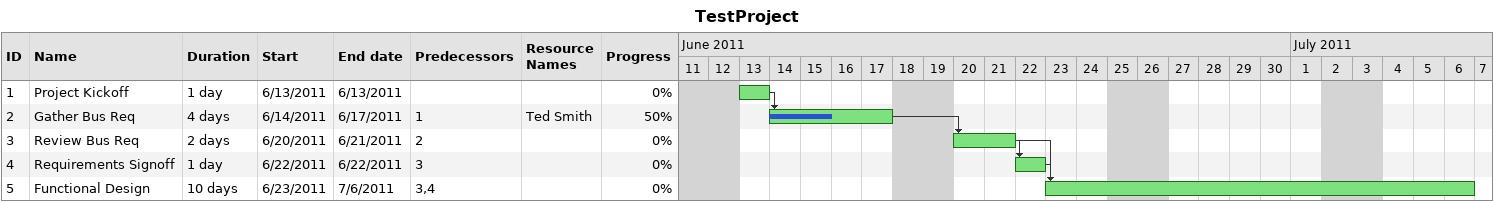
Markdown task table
TestProject

| ID | Task | Duration | Start | Finish | Predecessors | Resources | % complete |
|---|---|---|---|---|---|---|---|
| 1 | Project Kickoff | 1d | 2011-06-13 | 2011-06-13 |  |  | 0 |
| 2 | Gather Bus Req | 4d | 2011-06-14 | 2011-06-17 | 1 | Ted Smith | 50 |
| 3 | Review Bus Req | 2d | 2011-06-20 | 2011-06-21 | 2 |  | 0 |
| 4 | Requirements Signoff | 1d | 2011-06-22 | 2011-06-22 | 3 |  | 0 |
| 5 | Functional Design | 10d | 2011-06-23 | 2011-07-06 | 3, 4 |  | 0 |
